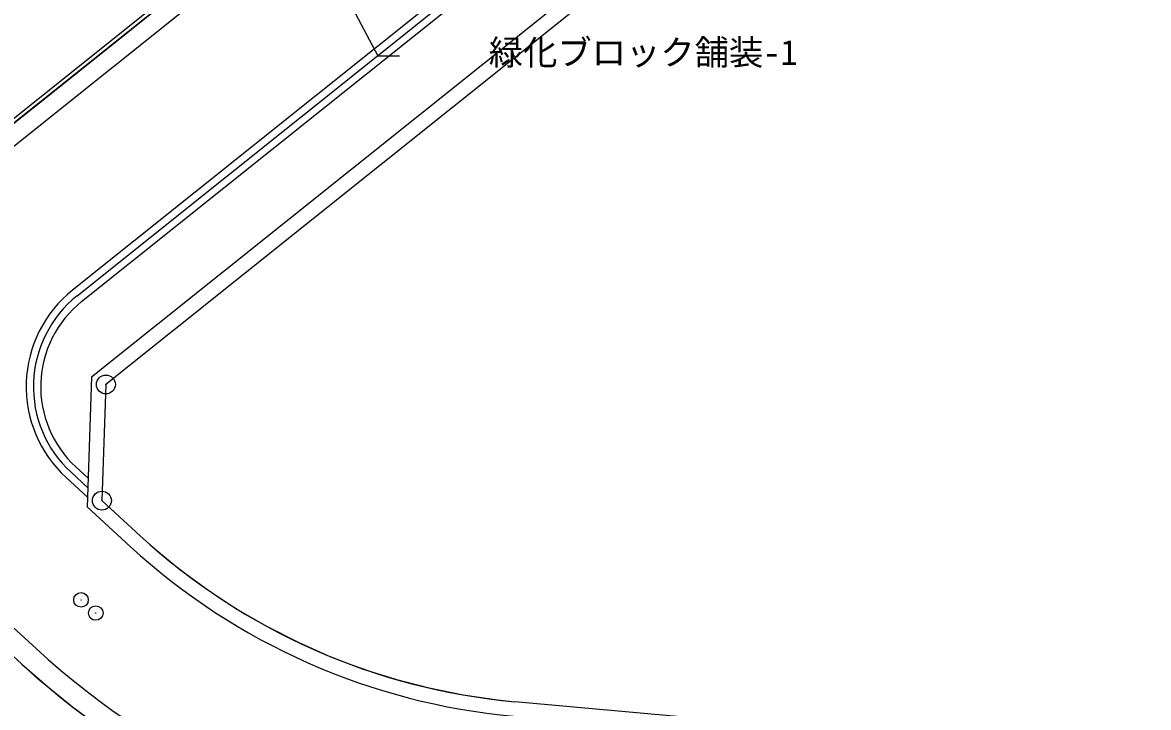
# Model space of a CAD drawing. Units: millimetres on the paper. Extents: x -203 to 197, y -122 to 155.
# Drawn here: x 47 to 111.5, y -27.4 to 11.9 of the extents above; entities that cross this region are included whole.
import ezdxf
from ezdxf.enums import TextEntityAlignment as Align

# ---------------------------------------------------------------- set-up
doc = ezdxf.new("R2010")
doc.units = ezdxf.units.MM
for name, color, linetype in [('0-1_S-街区', 7, 'Continuous'), ('0-3_S-道路計画', 7, 'Continuous'), ('0-6_D-STR-1-計線1_計画', 7, 'Continuous'), ('0-D_D-STR-2-計線2_補助', 7, 'Continuous'), ('1-5_D-STR-HTXT-舗装', 7, 'Continuous')]:
    doc.layers.add(name, color=color, linetype=linetype)
doc.styles.add('ＭＳ ゴシック', font='')
doc.styles.get('ＭＳ ゴシック').set_extended_font_data('MS Gothic')

msp = doc.modelspace()

# ---------------------------------------------------------------- linework, layer by layer
at = {"layer": '0-1_S-街区'}
msp.add_line((51.765, -8.841), (51.536, -15.503), dxfattribs=at)
for points in [[(102.277, 50.763), (-36.314, -60.074), (-37.396, -60.939), (-39.468, -62.775), (-41.446, -64.713), (-43.324, -66.748), (-45.097, -68.875), (-46.761, -71.088), (-48.311, -73.383), (-49.744, -75.752), (-51.055, -78.191), (-52.243, -80.693), (-53.303, -83.251), (-54.233, -85.859), (-55.031, -88.511), (-55.694, -91.199), (-56.221, -93.917), (-56.386, -95.08), (-62.921, -100.25), (-125.809, -94.522), (-131.143, -88.119), (-121.975, 12.533)], [(51.536, -15.503), (53.72, -17.512), (54.463, -18.176), (56.002, -19.443), (57.608, -20.625), (59.275, -21.718), (60.999, -22.719), (62.775, -23.624), (64.598, -24.432), (66.462, -25.139), (68.361, -25.744), (70.291, -26.245), (72.244, -26.64), (74.217, -26.929), (75.208, -27.033)], [(51.89, -28.851), (49.846, -27.346), (47.887, -25.733), (46.953, -24.874), (43.098, -21.33), (36.435, -21.101), (-26.946, -71.788)]]:
    msp.add_lwpolyline(points, dxfattribs=at)
for centre, radius in [((51.765, -8.841), 0.542), ((51.765, -8.841), 0.0108), ((51.536, -15.503), 0.542), ((51.536, -15.503), 0.0108), ((50.337, -21.193), 0.417), ((50.337, -21.193), 0.0083), ((51.181, -21.948), 0.417), ((51.181, -21.948), 0.0083)]:
    msp.add_circle(centre, radius, dxfattribs=at)
at = {"layer": '0-3_S-道路計画'}
for p, q in [((118.581, 51.531), (49.852, -3.435)), ((50.112, -3.76), (118.842, 51.205)), ((102.277, 50.763), (-36.314, -60.074)), ((50.372, -4.086), (119.102, 50.88)), ((118.979, 44.913), (51.765, -8.841)), ((51.765, -8.841), (51.536, -15.503)), ((50.709, -15.309), (49.482, -14.181)), ((49.764, -13.875), (50.727, -14.76)), ((50.046, -13.568), (50.746, -14.212)), ((51.544, -15.511), (53.72, -17.512)), ((47.765, -23.99), (43.583, -20.146)), ((88.313, -28.226), (75.208, -27.033))]:
    msp.add_line(p, q, dxfattribs=at)
for points in [[(21.513, -15.129), (107.344, 53.513), (110.989, 61.046)], [(187.577, 33.47), (127.11, 47.607), (118.608, 45.684), (50.945, -8.429), (50.69, -15.858), (53.157, -18.125)]]:
    msp.add_lwpolyline(points, dxfattribs=at)
for centre, radius, start, end in [((54.276, -8.967), 7.083, 128.65065, 227.41004), ((54.276, -8.967), 6.667, 128.65065, 227.41004), ((54.276, -8.967), 6.25, 128.65065, 227.41004), ((78.535, 9.483), 36.667, 227.40983, 264.79529), ((78.535, 9.483), 37.5, 227.40983, 264.79529), ((78.535, 9.483), 45.466, 227.41029, 264.79528), ((78.535, 9.483), 46.666, 227.41029, 264.79528)]:
    msp.add_arc(centre, radius, start, end, dxfattribs=at)
at = {"layer": '0-6_D-STR-1-計線1_計画'}
msp.add_lwpolyline([(5.173, -26.895), (54.638, 12.664), (55.029, 16.177), (46.701, 26.59)], dxfattribs=at)
at = {"layer": '0-D_D-STR-2-計線2_補助'}
msp.add_lwpolyline([(58.587, 36.352), (46.42, 26.621), (54.814, 16.125), (54.449, 12.769), (28.372, -8.086), (26.621, -5.897)], dxfattribs=at)
at = {"layer": '1-5_D-STR-HTXT-舗装'}
msp.add_lwpolyline([(60.772, 22.396), (67.343, 10.003), (68.593, 10.003)], dxfattribs=at)

# ---------------------------------------------------------------- texts
at = {"layer": '1-5_D-STR-HTXT-舗装', "color": 4, "style": 'ＭＳ ゴシック'}
msp.add_text('緑化ブロック舗装-1', height=1.442, dxfattribs=at).set_placement((73.71, 9.046), align=Align.BOTTOM_LEFT)

doc.saveas('drawing.dxf')
